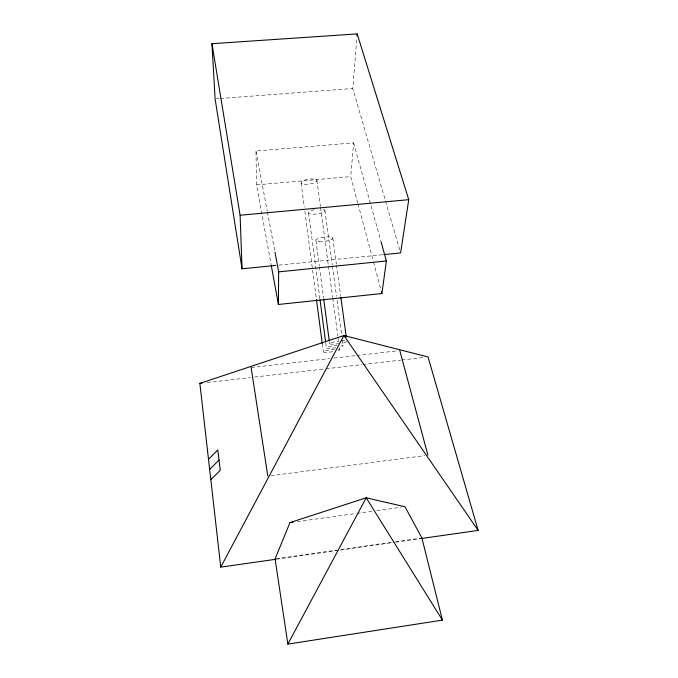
<?xml version="1.0" encoding="UTF-8"?>
<svg xmlns="http://www.w3.org/2000/svg" width="678" height="678" viewBox="0 0 678 678"><rect width="100%" height="100%" fill="white"/><g stroke="black" fill="none" stroke-linecap="round" stroke-linejoin="round"><path stroke-width="0.51" stroke-dasharray="3.39 2.54" d="M399.723 249.877L352.78 88.504L356.823 38.104M357.781 203.027L350.729 176.594L353.628 142.88L255.979 151.016L256.555 184.899L270.997 263.92M276.124 558.74L336.949 550.07M341.144 549.468L391.477 542.29M395.672 541.697L420.843 538.103M276.217 559.214L338.992 550.265M340.034 550.112L394.435 542.358M395.486 542.205L420.589 538.62M297.303 521.585L355.848 513.526M356.899 513.382L372.578 511.22M376.765 510.644L400.808 507.339M270.937 475.693L424.775 455.624M207.231 382.545L250.335 377.553M254.547 377.061L324.991 368.891M326.042 368.773L361.798 364.628M362.849 364.501L400.698 360.12M401.749 359.993L422.784 357.56M251.131 367.578L329.652 358.586M333.839 358.103L355.823 355.586M356.874 355.467L396.655 350.916M278.802 265.123L382.756 254.708M256.555 184.899L350.729 176.594M216.155 98.802L219.308 98.564M220.358 98.488L352.78 88.504M353.628 142.88L380.731 240.605M358.052 204.044L373.231 260.979M373.502 261.996L381.095 290.472M255.979 151.016L267.225 210.926M267.42 211.951L274.785 251.199M332.813 237.91L336.356 263.996M336.491 265.047L340.737 296.354M324.898 210.35L332.254 264.827M332.398 265.878L336.491 296.261M337.059 300.447L341.72 335.025M342.432 340.263L343.136 345.5M316.923 180.306L320.431 206.426M320.567 207.468L328.288 264.929M328.423 265.971L332.635 297.311M332.771 298.362L337.822 335.966M337.966 337.017L338.661 342.237M339.364 347.458L339.644 349.551M315.948 240.656L319.27 265.666M319.406 266.708L323.559 297.964M329.364 341.72L329.635 343.805M308.583 213.062L319.914 298.845M325.72 342.78L326.415 348.009M301.134 182.992L304.303 207.129M304.854 211.333L316.457 299.498M322.253 343.585L323.355 351.984M346.805 341.551A8.746 1.237 -7.6 0 1 343.466 342.814M339.347 343.593A8.746 1.237 -7.6 0 1 329.559 343.644A8.746 1.237 -7.6 0 1 339.364 341.119M341.568 340.915A8.746 1.237 -7.6 0 1 345.136 340.839M341.475 345.153A8.509 1.178 -7.6 0 1 339.89 347.017M335.89 347.772A8.509 1.178 -7.6 0 1 326.355 347.746A8.509 1.178 -7.6 0 1 337.297 345.28M338.017 349.221A8.297 1.119 -7.6 0 1 338.017 350.594M332.61 351.729A8.297 1.119 -7.6 0 1 323.338 351.679A8.297 1.119 -7.6 0 1 334.61 349.314M323.203 209.46A8.322 2.28 -7.6 0 1 320.236 213.341A8.322 2.28 -7.6 0 1 308.659 213.163A8.322 2.28 -7.6 0 1 316.923 209.366M319.219 241.622A8.594 2.11 -7.7 0 0 332.822 238.47A8.594 2.11 -7.7 0 0 321.067 237.724A8.594 2.11 -7.7 0 0 319.219 241.622M304.286 184.196A8.06 2.458 -7.6 0 0 316.965 180.941A8.06 2.458 -7.6 0 0 305.795 179.746A8.06 2.458 -7.6 0 0 304.286 184.196"/><path stroke-width="1.02" d="M381.019 241.622L386.384 260.971L381.909 293.523L278.404 304.473L278.666 271.861L274.98 252.233M356.992 36.002L357.162 33.9L211.951 43.697L215.104 98.878L242.046 268.802L275.649 265.437M357.162 33.9L408.758 199.671L400.613 252.928L383.807 254.606M289.981 522.585L275.082 558.892L287.862 644.1L442.42 620.116L421.894 537.959L404.995 506.763L366.222 497.796L289.981 522.585L293.116 522.162M275.166 559.367L220.765 567.13L343.924 335.525L428.038 356.95L478.134 530.416L421.64 538.476M287.862 644.1L366.222 497.796L442.42 620.116M208.502 459.337L217.799 449.938L220.265 470.337L210.816 479.634M209.655 469.422L219.028 460.057M220.765 567.13L199.866 383.401L343.924 335.525L478.134 530.416M199.866 383.401L201.968 383.155M278.666 271.861L386.384 260.971M211.951 43.697L240.105 215.257L408.758 199.671M399.8 350.551L427.92 455.209M381.367 291.489L381.909 293.523M271.183 264.962L278.404 304.473M251.131 367.578L267.802 476.1M340.881 297.396L346.263 337.051M323.694 299.006L329.228 340.678M320.058 299.888L325.584 341.729M316.457 299.498L322.253 343.585M240.105 215.257L242.046 268.802"/></g></svg>
